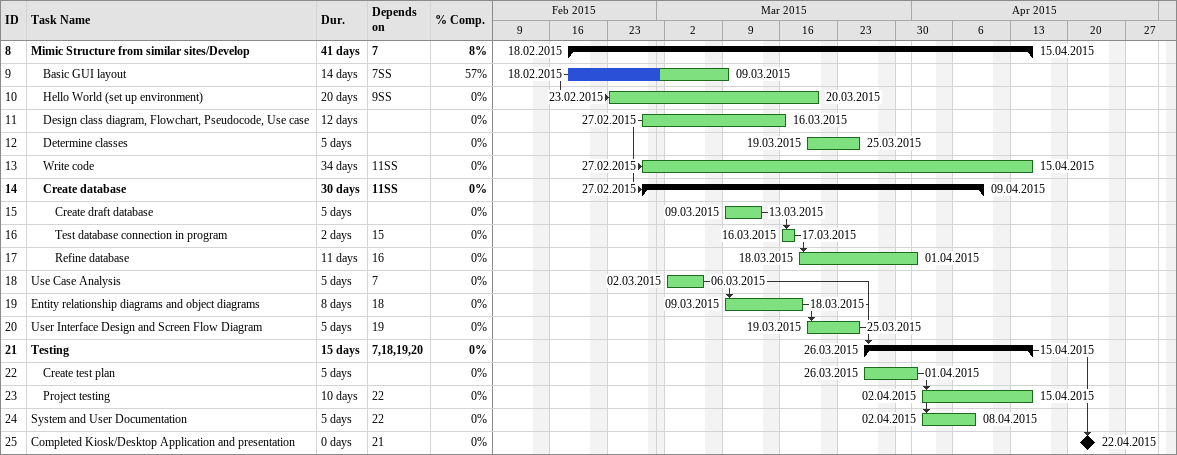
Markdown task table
| ID | Level | Task | Duration | Start | Finish | Predecessors | % complete |
|---|---|---|---|---|---|---|---|
| 8 | 1 | **Mimic Structure from similar sites/Develop** | 41d | 2015-02-18 | 2015-04-15 | 7 | 8 |
| 9 | 2 | Basic GUI layout | 14d | 2015-02-18 | 2015-03-09 | 7SS | 57 |
| 10 | 2 | Hello World (set up environment) | 20d | 2015-02-23 | 2015-03-20 | 9SS | 0 |
| 11 | 2 | Design class diagram, Flowchart, Pseudocode, Use case | 12d | 2015-02-27 | 2015-03-16 |  | 0 |
| 12 | 2 | Determine classes | 5d | 2015-03-19 | 2015-03-25 |  | 0 |
| 13 | 2 | Write code | 34d | 2015-02-27 | 2015-04-15 | 11SS | 0 |
| 14 | 2 | **Create database** | 30d | 2015-02-27 | 2015-04-09 | 11SS | 0 |
| 15 | 3 | Create draft database | 5d | 2015-03-09 | 2015-03-13 |  | 0 |
| 16 | 3 | Test database connection in program | 2d | 2015-03-16 | 2015-03-17 | 15 | 0 |
| 17 | 3 | Refine database | 11d | 2015-03-18 | 2015-04-01 | 16 | 0 |
| 18 | 1 | Use Case Analysis | 5d | 2015-03-02 | 2015-03-06 | 7 | 0 |
| 19 | 1 | Entity relationship diagrams and object diagrams | 8d | 2015-03-09 | 2015-03-18 | 18 | 0 |
| 20 | 1 | User Interface Design and Screen Flow Diagram | 5d | 2015-03-19 | 2015-03-25 | 19 | 0 |
| 21 | 1 | **Testing** | 15d | 2015-03-26 | 2015-04-15 | 7, 18, 19, 20 | 0 |
| 22 | 2 | Create test plan | 5d | 2015-03-26 | 2015-04-01 |  | 0 |
| 23 | 2 | Project testing | 10d | 2015-04-02 | 2015-04-15 | 22 | 0 |
| 24 | 1 | System and User Documentation | 5d | 2015-04-02 | 2015-04-08 | 22 | 0 |
| 25 | 1 | Completed Kiosk/Desktop Application and presentation | 0d | 2015-04-22 | 2015-04-22 | 21 | 0 |
